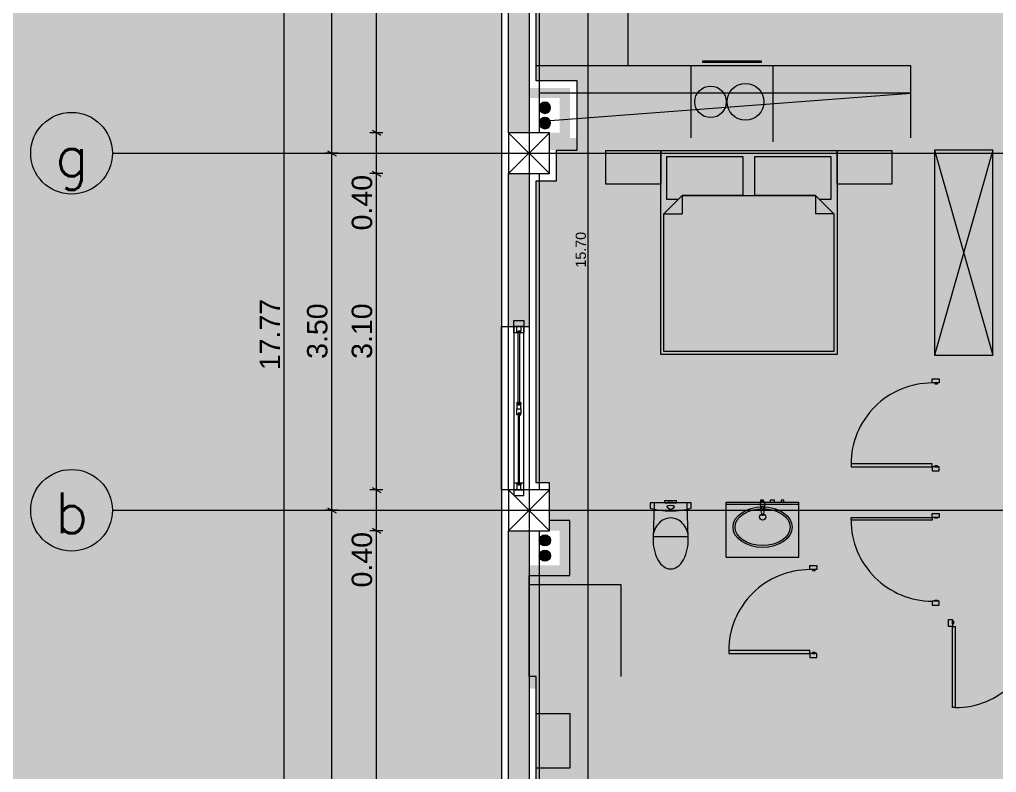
# Model space of a CAD drawing. Header units: millimetres. Extents: x 475616349 to 476941521, y 4620115302 to 4621446928.
# Drawn here: x 476492817 to 476502384, y 4620386693 to 4620394074 of the extents above; entities that cross this region are included whole.
import ezdxf

# ---------------------------------------------------------------- set-up
doc = ezdxf.new("R2010")
doc.units = ezdxf.units.MM
doc.header["$MEASUREMENT"] = 0
for name, color, linetype, lineweight in [('0_Pen_No__42_Pen_No__250_Pen_No__5', 5, 'Continuous', 0), ('2D Drafting - General_Pen_No__1_Pen_No__7', 7, 'Continuous', 0), ('2D Drafting - General_Pen_No__250_Pen_No__7_Pen_No__7', 7, 'Continuous', 0), ('2D Drafting - General_Pen_No__7_Pen_No__7_Pen_No__7', 7, 'Continuous', 0), ('Annotation - Text_Pen_No__7_Pen_No__5', 5, 'Continuous', 0), ('Doors_Pen_No__7_Pen_No__7_Pen_No__7', 7, 'Continuous', 0), ('G-Anno-Nplt_Pen_No__151', 151, 'Continuous', 0), ('G-Anno-Nplt_Pen_No__4', 7, 'Continuous', 0), ('kar-panjara_Pen_No__7_Pen_No__7_Pen_No__7', 7, 'Continuous', 0), ('New_0_Pen_No__7', 7, 'Continuous', 0), ('New_2D Drafting - General_Pen_No__250_Pen_No__7_Pen_No__7', 7, 'Continuous', 0), ('New_New_0_Pen_No__41_Pen_No__7', 7, 'Continuous', 0), ('New_New_Interior - Furniture _Pen_No__41_Pen_No__7', 7, 'Continuous', 0), ('New_reg_nak_Pen_No__7', 7, 'Continuous', 0), ('shaxtebi da milebi_Pen_No__1_Pen_No__1_Pen_No__1', 1, 'Continuous', 0), ('zoma_Pen_No__142', 142, 'Continuous', 0), ('zoma_Pen_No__4', 7, 'Continuous', 0), ('zoma_Pen_No__5_Pen_No__5', 5, 'Continuous', 0)]:
    doc.layers.add(name, color=color, linetype=linetype, lineweight=lineweight)
doc.layers.add('New_საბავშვო მოედნები_Pen_No__26', color=7, linetype='Continuous', lineweight=0, true_color=0x719730)
doc.layers.add('shaxtebi da milebi_Pen_No__5_Pen_No__5_Pen_No__252', color=7, linetype='Continuous', lineweight=0, true_color=0x666666)
doc.layers.add('zoma', color=7, linetype='Continuous')
doc.styles.add('GENERATED_STYLE_2', font='arial.ttf')
doc.dimstyles.new('GENERATED_STYLE__2', dxfattribs={"dimtxt": 200, "dimasz": 64.421331, "dimexe": 0.18, "dimexo": 3, "dimgap": 0.09, "dimtad": 1, "dimlfac": 0.001, "dimzin": 0, "dimdsep": 46, "dimtxsty": 'GENERATED_STYLE_2', "dimblk": 'ARROWHEAD_2', "dimblk1": 'ARROWHEAD_2', "dimblk2": 'ARROWHEAD_2', "dimcen": 0.09, "dimclrd": 142, "dimclre": 142, "dimclrt": 142, "dimadec": 0, "dimazin": 0, "dimtfac": 1, "dimtdec": 4, "dimtmove": 0, "dimatfit": 3, "dimfxl": 1, "dimtolj": 1, "dimtzin": 0, "dimarcsym": 0})
doc.dimstyles.new('GENERATED_STYLE__43', dxfattribs={"dimtxt": 100, "dimasz": 152, "dimexe": 0.18, "dimexo": 3, "dimgap": 0.09, "dimtad": 1, "dimlfac": 0.001, "dimzin": 0, "dimdsep": 46, "dimtxsty": 'GENERATED_STYLE_2', "dimblk": 'ARROWHEAD_2', "dimblk1": 'ARROWHEAD_2', "dimblk2": 'ARROWHEAD_2', "dimcen": 0.09, "dimclrd": 7, "dimclre": 7, "dimclrt": 7, "dimadec": 0, "dimazin": 0, "dimtfac": 1, "dimtdec": 4, "dimtmove": 0, "dimatfit": 3, "dimfxl": 1, "dimtolj": 1, "dimtzin": 0, "dimarcsym": 0})

# ---------------------------------------------------------------- blocks, each defined once
blk = doc.blocks.new('*D1224', base_point=(476577134.1, 4620325125.7))
at = {"layer": 'zoma_Pen_No__142', "color": 142, "linetype": 'Continuous', "lineweight": 0, "transparency": 16777216}
for p, q in [((476495833.1, 4620389287.9), (476495917.8, 4620389239)), ((476495939, 4620389263.5), (476495811.9, 4620389263.5)), ((476495875.5, 4620382363.5), (476495875.5, 4620389263.5)), ((476495833.1, 4620382387.9), (476495917.8, 4620382339)), ((476495939, 4620382363.5), (476495811.9, 4620382363.5)), ((476495875.5, 4620382322), (476495875.5, 4620382363.5))]:
    blk.add_line(p, q, dxfattribs=at)
at = {"layer": 'zoma_Pen_No__142', "color": 142, "lineweight": 0, "transparency": 16777216, "insert": (476495835.5, 4620385547.4), "char_height": 200, "attachment_point": 7, "rotation": 90, "style": 'GENERATED_STYLE_2'}
blk.add_mtext('\\A1;{\\pql;\\fArial CYR|b0|i0|c204|p34;6.90}', dxfattribs=at)
blk = doc.blocks.new('ARROWHEAD_2')
at = {"color": 0, "linetype": 'Continuous', "lineweight": 0}
for p, q in [((-0.378, -0.655), (0.378, 0.655)), ((0, 0), (-1, 0))]:
    blk.add_line(p, q, dxfattribs=at)
blk = doc.blocks.new('*D1225', base_point=(476577134.1, 4620325125.7))
at = {"layer": 'zoma_Pen_No__142', "color": 142, "linetype": 'Continuous', "lineweight": 0, "transparency": 16777216}
for p, q in [((476495939, 4620392763.5), (476495811.9, 4620392763.5)), ((476495833.1, 4620392787.9), (476495917.8, 4620392739)), ((476495875.5, 4620389263.5), (476495875.5, 4620392763.5)), ((476495833.1, 4620389287.9), (476495917.8, 4620389239)), ((476495939, 4620389263.5), (476495811.9, 4620389263.5))]:
    blk.add_line(p, q, dxfattribs=at)
at = {"layer": 'zoma_Pen_No__142', "color": 142, "lineweight": 0, "transparency": 16777216, "insert": (476495835.5, 4620390747.4), "char_height": 200, "attachment_point": 7, "rotation": 90, "style": 'GENERATED_STYLE_2'}
blk.add_mtext('\\A1;{\\pql;\\fArial CYR|b0|i0|c204|p34;3.50}', dxfattribs=at)
blk = doc.blocks.new('*D1226', base_point=(476577134.1, 4620325125.7))
at = {"layer": 'zoma_Pen_No__142', "color": 142, "linetype": 'Continuous', "lineweight": 0, "transparency": 16777216}
for p, q in [((476495875.5, 4620399663.5), (476495875.5, 4620399704.9)), ((476495939, 4620399663.5), (476495811.9, 4620399663.5)), ((476495917.8, 4620399639), (476495833.1, 4620399687.9)), ((476495875.5, 4620392763.5), (476495875.5, 4620399663.5)), ((476495939, 4620392763.5), (476495811.9, 4620392763.5)), ((476495833.1, 4620392787.9), (476495917.8, 4620392739))]:
    blk.add_line(p, q, dxfattribs=at)
at = {"layer": 'zoma_Pen_No__142', "color": 142, "lineweight": 0, "transparency": 16777216, "insert": (476495835.5, 4620395947.4), "char_height": 200, "attachment_point": 7, "rotation": 90, "style": 'GENERATED_STYLE_2'}
blk.add_mtext('\\A1;{\\pql;\\fArial CYR|b0|i0|c204|p34;6.90}', dxfattribs=at)
blk = doc.blocks.new('*D1244', base_point=(476577134.1, 4620325125.7))
at = {"layer": 'zoma_Pen_No__142', "color": 142, "linetype": 'Continuous', "lineweight": 0, "transparency": 16777216}
for p, q in [((476496312.8, 4620382563.5), (476496312.9, 4620389063.5)), ((476496270.4, 4620382588), (476496355.2, 4620382539)), ((476496376.4, 4620382563.5), (476496249.3, 4620382563.5)), ((476496312.8, 4620382163.5), (476496312.8, 4620382563.5)), ((476496376.4, 4620382163.5), (476496249.2, 4620382163.5)), ((476496270.4, 4620382188), (476496355.2, 4620382139)), ((476496312.8, 4620382122), (476496312.8, 4620382163.5))]:
    blk.add_line(p, q, dxfattribs=at)
at = {"layer": 'zoma_Pen_No__142', "color": 142, "lineweight": 0, "transparency": 16777216, "insert": (476496272.8, 4620381606.9), "char_height": 200, "attachment_point": 7, "rotation": 89.99948, "style": 'GENERATED_STYLE_2'}
blk.add_mtext('\\A1;{\\pql;\\fArial CYR|b0|i0|c204|p34;0.40}', dxfattribs=at)
blk = doc.blocks.new('*D1245', base_point=(476577134.1, 4620325125.7))
at = {"layer": 'zoma_Pen_No__142', "color": 142, "linetype": 'Continuous', "lineweight": 0, "transparency": 16777216}
for p, q in [((476496312.9, 4620389063.5), (476496312.9, 4620389463.5)), ((476496270.5, 4620389088), (476496355.3, 4620389039)), ((476496376.5, 4620389063.5), (476496249.3, 4620389063.5)), ((476496312.8, 4620382563.5), (476496312.9, 4620389063.5)), ((476496270.4, 4620382588), (476496355.2, 4620382539)), ((476496376.4, 4620382563.5), (476496249.3, 4620382563.5))]:
    blk.add_line(p, q, dxfattribs=at)
at = {"layer": 'zoma_Pen_No__142', "color": 142, "lineweight": 0, "transparency": 16777216, "char_height": 200, "attachment_point": 7, "rotation": 89.99948, "style": 'GENERATED_STYLE_2'}
for s, insert in [('\\A1;{\\pql;\\fArial CYR|b0|i0|c204|p34;0.40}', (476496272.9, 4620388506.9)), ('\\A1;{\\pql;\\fArial CYR|b0|i0|c204|p34;6.50}', (476496272.9, 4620385547.4))]:
    blk.add_mtext(s, dxfattribs=dict(at, insert=insert))
blk = doc.blocks.new('*D1246', base_point=(476577134.1, 4620325125.7))
at = {"layer": 'zoma_Pen_No__142', "color": 142, "linetype": 'Continuous', "lineweight": 0, "transparency": 16777216}
for p, q in [((476496312.9, 4620389463.5), (476496312.9, 4620392563.5)), ((476496270.5, 4620389488), (476496355.3, 4620389439)), ((476496376.5, 4620389463.5), (476496249.3, 4620389463.5)), ((476496312.9, 4620389063.5), (476496312.9, 4620389463.5)), ((476496270.5, 4620389088), (476496355.3, 4620389039)), ((476496376.5, 4620389063.5), (476496249.3, 4620389063.5))]:
    blk.add_line(p, q, dxfattribs=at)
blk = doc.blocks.new('*D1247', base_point=(476577134.1, 4620325125.7))
at = {"layer": 'zoma_Pen_No__142', "color": 142, "linetype": 'Continuous', "lineweight": 0, "transparency": 16777216}
for p, q in [((476496312.9, 4620392563.5), (476496312.9, 4620392963.5)), ((476496376.5, 4620392563.5), (476496249.3, 4620392563.5)), ((476496270.5, 4620392588), (476496355.3, 4620392539)), ((476496312.9, 4620389463.5), (476496312.9, 4620392563.5)), ((476496270.5, 4620389488), (476496355.3, 4620389439)), ((476496376.5, 4620389463.5), (476496249.3, 4620389463.5))]:
    blk.add_line(p, q, dxfattribs=at)
at = {"layer": 'zoma_Pen_No__142', "color": 142, "lineweight": 0, "transparency": 16777216, "char_height": 200, "attachment_point": 7, "rotation": 89.99948, "style": 'GENERATED_STYLE_2'}
for s, insert in [('\\A1;{\\pql;\\fArial CYR|b0|i0|c204|p34;0.40}', (476496272.9, 4620392006.9)), ('\\A1;{\\pql;\\fArial CYR|b0|i0|c204|p34;3.10}', (476496272.9, 4620390747.4))]:
    blk.add_mtext(s, dxfattribs=dict(at, insert=insert))
blk = doc.blocks.new('*D1248', base_point=(476577134.1, 4620325125.7))
at = {"layer": 'zoma_Pen_No__142', "color": 142, "linetype": 'Continuous', "lineweight": 0, "transparency": 16777216}
for p, q in [((476496312.9, 4620392963.5), (476496313, 4620399463.5)), ((476496376.5, 4620392963.5), (476496249.3, 4620392963.5)), ((476496270.5, 4620392988), (476496355.3, 4620392939)), ((476496312.9, 4620392563.5), (476496312.9, 4620392963.5)), ((476496270.5, 4620392588), (476496355.3, 4620392539))]:
    blk.add_line(p, q, dxfattribs=at)
blk = doc.blocks.new('*D1249', base_point=(476577134.1, 4620325125.7))
at = {"layer": 'zoma_Pen_No__142', "color": 142, "linetype": 'Continuous', "lineweight": 0, "transparency": 16777216}
for p, q in [((476496376.6, 4620399463.5), (476496249.4, 4620399463.5)), ((476496270.6, 4620399488), (476496355.4, 4620399439)), ((476496312.9, 4620392963.5), (476496313, 4620399463.5)), ((476496270.5, 4620392988), (476496355.3, 4620392939))]:
    blk.add_line(p, q, dxfattribs=at)
at = {"layer": 'zoma_Pen_No__142', "color": 142, "lineweight": 0, "transparency": 16777216, "char_height": 200, "attachment_point": 7, "rotation": 89.99948, "style": 'GENERATED_STYLE_2'}
for s, insert in [('\\A1;{\\pql;\\fArial CYR|b0|i0|c204|p34;0.40}', (476496273, 4620398906.9)), ('\\A1;{\\pql;\\fArial CYR|b0|i0|c204|p34;6.50}', (476496272.9, 4620395947.4))]:
    blk.add_mtext(s, dxfattribs=dict(at, insert=insert))
blk = doc.blocks.new('*D1250', base_point=(476577134.1, 4620325125.7))
at = {"layer": 'zoma_Pen_No__142', "color": 142, "linetype": 'Continuous', "lineweight": 0, "transparency": 16777216}
for p, q in [((476496270.6, 4620399488), (476496355.4, 4620399439)), ((476496312.9, 4620392963.5), (476496313, 4620399463.5))]:
    blk.add_line(p, q, dxfattribs=at)
blk = doc.blocks.new('*D1251', base_point=(476577134.1, 4620325125.7))
at = {"layer": 'zoma_Pen_No__142', "color": 142, "linetype": 'Continuous', "lineweight": 0, "transparency": 16777216}
for p, q in [((476496313, 4620399863.5), (476496313, 4620399904.9)), ((476496376.6, 4620399863.5), (476496249.4, 4620399863.5)), ((476496355.4, 4620399839), (476496270.6, 4620399888)), ((476496313, 4620399463.5), (476496313, 4620399863.5)), ((476496376.6, 4620399463.5), (476496249.4, 4620399463.5)), ((476496270.6, 4620399488), (476496355.4, 4620399439)), ((476496312.9, 4620392963.5), (476496313, 4620399463.5))]:
    blk.add_line(p, q, dxfattribs=at)
blk = doc.blocks.new('*D1252', base_point=(476577134.1, 4620325125.7))
at = {"layer": 'zoma_Pen_No__142', "color": 142, "linetype": 'Continuous', "lineweight": 0, "transparency": 16777216}
for p, q in [((476495409, 4620399863.5), (476495409, 4620399904.9)), ((476495472.6, 4620399863.5), (476495345.4, 4620399863.5)), ((476495451.4, 4620399839), (476495366.6, 4620399888)), ((476495408.8, 4620382093.5), (476495409, 4620399863.5)), ((476495366.4, 4620382118), (476495451.2, 4620382069)), ((476495472.4, 4620382093.5), (476495345.3, 4620382093.5)), ((476495408.8, 4620382052), (476495408.8, 4620382093.5))]:
    blk.add_line(p, q, dxfattribs=at)
at = {"layer": 'zoma_Pen_No__142', "color": 142, "lineweight": 0, "transparency": 16777216, "insert": (476495368.9, 4620390636.6), "char_height": 200, "attachment_point": 7, "rotation": 89.99948, "style": 'GENERATED_STYLE_2'}
blk.add_mtext('\\A1;{\\pql;\\fArial CYR|b0|i0|c204|p34;17.77}', dxfattribs=at)
blk = doc.blocks.new('*D1898', base_point=(476577134.1, 4620325125.7))
at = {"layer": 'zoma_Pen_No__4', "color": 7, "linetype": 'Continuous', "lineweight": 0, "transparency": 16777216}
for p, q in [((476498484.9, 4620399605.7), (476498284.9, 4620399721.2)), ((476498384.9, 4620399663.5), (476498384.9, 4620399761.3)), ((476498534.9, 4620399663.5), (476498234.9, 4620399663.5)), ((476498384.9, 4620383963.5), (476498384.9, 4620399663.5)), ((476498284.9, 4620384021.2), (476498484.9, 4620383905.7)), ((476498534.9, 4620383963.5), (476498234.9, 4620383963.5)), ((476498384.9, 4620383865.7), (476498384.9, 4620383963.5))]:
    blk.add_line(p, q, dxfattribs=at)
at = {"layer": 'zoma_Pen_No__4', "color": 7, "lineweight": 0, "transparency": 16777216, "insert": (476498364.9, 4620391642.5), "char_height": 100, "attachment_point": 7, "rotation": 90, "style": 'GENERATED_STYLE_2'}
blk.add_mtext('\\A1;{\\pql;\\fArial CYR|b0|i0|c204|p34;15.70}', dxfattribs=at)

msp = doc.modelspace()

# ---------------------------------------------------------------- hatches: boundary and pattern name
at = {"layer": '2D Drafting - General_Pen_No__250_Pen_No__7_Pen_No__7', "linetype": 'Continuous', "lineweight": 0}
for points in [[(476497607.131, 4620399463.476), (476497607.131, 4620392963.476), (476497807.131, 4620392963.476), (476497807.131, 4620399463.476)], [(476497807.131, 4620393403.664), (476498207.131, 4620393403.664), (476498207.131, 4620392863.476), (476498107.131, 4620392863.476), (476498007.131, 4620392863.476), (476498007.131, 4620392963.476), (476498107.131, 4620392963.476), (476498107.131, 4620393303.476), (476497807.131, 4620393303.476)], [(476497807.131, 4620392563.476), (476497607.131, 4620392563.476), (476497607.131, 4620391063.478), (476497807.131, 4620391063.478)], [(476497807.131, 4620388623.288), (476498207.131, 4620388623.288), (476498207.131, 4620389163.476), (476498107.131, 4620389163.476), (476498007.131, 4620389163.476), (476498007.131, 4620389063.476), (476498107.131, 4620389063.476), (476498107.131, 4620388723.476), (476497807.131, 4620388723.476)], [(476497807.131, 4620389063.476), (476497607.131, 4620389063.476), (476497607.131, 4620382563.476), (476497807.131, 4620382563.476)]]:
    msp.add_hatch(color=7, dxfattribs=at).paths.add_polyline_path(points)
at = {"layer": 'G-Anno-Nplt_Pen_No__151', "linetype": 'Continuous', "lineweight": 0, "true_color": 0x1f2f3f}
h = msp.add_hatch(color=169, dxfattribs=at)
h.paths.add_polyline_path([(476497807.131, 4620388623.288), (476497877.131, 4620388623.288), (476498207.131, 4620388623.288), (476498207.131, 4620389163.476), (476498007.131, 4620389163.476), (476498007.131, 4620389533.476), (476497877.131, 4620389533.476), (476497877.131, 4620391557.784), (476497877.131, 4620392493.476), (476498077.131, 4620392493.476), (476498077.131, 4620392793.476), (476498277.131, 4620392793.476), (476498277.131, 4620393473.664), (476497877.131, 4620393473.664), (476497877.131, 4620399393.476), (476498077.131, 4620399393.476), (476498077.131, 4620399593.476), (476504437.13, 4620399593.476), (476504437.13, 4620392733.476), (476504137.131, 4620392733.476), (476504137.131, 4620392172.458), (476504617.13, 4620392172.458), (476504617.13, 4620392493.476), (476504617.13, 4620392563.476), (476504807.398, 4620392563.476), (476504807.398, 4620392493.476), (476504807.398, 4620392266.734), (476505497.319, 4620392266.734), (476505497.319, 4620392663.476), (476508707.131, 4620392663.476), (476508707.131, 4620389165.316), (476508637.131, 4620389165.316), (476508637.131, 4620382633.476), (476508637.131, 4620382433.534), (476504977.131, 4620382433.534), (476504977.131, 4620382633.476), (476504777.131, 4620382633.476), (476504777.131, 4620384033.472), (476497877.131, 4620384033.472), (476497877.131, 4620387635.125), (476497807.131, 4620387635.125)])
h.paths.add_polyline_path([(476504507.131, 4620389463.476), (476504507.131, 4620389063.476), (476504907.131, 4620389063.476), (476504907.131, 4620389463.476)], flags=0)
at = {"layer": 'New_2D Drafting - General_Pen_No__250_Pen_No__7_Pen_No__7', "linetype": 'Continuous', "lineweight": 0}
for points in [[(476500730.184, 4620392913.476), (476498007.131, 4620392913.476), (476498007.131, 4620392793.476), (476503041.852, 4620392793.476), (476503041.852, 4620392913.476)], [(476502350.054, 4620390784.316), (476502350.054, 4620392793.476), (476502470.054, 4620392793.476), (476502470.054, 4620390784.316), (476502549.038, 4620390784.316), (476503045.192, 4620390784.316), (476503045.192, 4620390660.856), (476502549.038, 4620390660.856), (476501842.85, 4620390660.856), (476501842.85, 4620390550.856), (476501723.034, 4620390550.856), (476501723.034, 4620390660.856), (476501723.034, 4620390784.316)], [(476498007.131, 4620389343.476), (476498007.131, 4620389463.476), (476501721.3, 4620389463.476), (476501721.3, 4620389651.041), (476501840.481, 4620389651.041), (476501840.481, 4620389463.476), (476501840.821, 4620389463.476), (476501840.821, 4620389343.476), (476501840.481, 4620389343.476), (476501840.481, 4620389233.385), (476501721.3, 4620389233.385), (476501721.3, 4620389343.476), (476500678.594, 4620389343.476), (476500678.594, 4620388721.516), (476500507.632, 4620388721.516), (476500507.632, 4620389343.476)], [(476501716.163, 4620388333.395), (476501716.163, 4620383963.472), (476501836.163, 4620383963.472), (476501836.163, 4620388103.075), (476501915.146, 4620388103.075), (476501915.146, 4620388223.075), (476501836.163, 4620388223.075), (476501836.163, 4620388333.395)], [(476497807.131, 4620387635.125), (476497807.131, 4620387515.125), (476500679.45, 4620387515.125), (476500679.115, 4620387635.125), (476500678.594, 4620387635.125), (476500678.594, 4620387821.516), (476500507.632, 4620387821.516), (476500507.632, 4620387635.125)]]:
    msp.add_hatch(color=7, dxfattribs=at).paths.add_polyline_path(points)
at = {"layer": 'New_საბავშვო მოედნები_Pen_No__26', "linetype": 'Continuous', "lineweight": 0, "true_color": 0x384b18}
msp.add_hatch(color=79, dxfattribs=at).paths.add_polyline_path([(476492407.131, 4620382163.476), (476492407.131, 4620403728.391), (476504463.157, 4620403728.391), (476504463.157, 4620402523.13), (476497536.983, 4620402523.13), (476497536.983, 4620382163.476)])
at = {"layer": 'shaxtebi da milebi_Pen_No__1_Pen_No__1_Pen_No__1', "linetype": 'Continuous', "lineweight": 0}
for points in [[(476497962.131, 4620393113.476, -1), (476497962.131, 4620393003.476, -1)], [(476497962.131, 4620388913.476, 1), (476497962.131, 4620389023.476, 1)]]:
    msp.add_hatch(color=1, dxfattribs=at).paths.add_polyline_path(points)
at = {"layer": 'shaxtebi da milebi_Pen_No__5_Pen_No__5_Pen_No__252', "linetype": 'Continuous', "lineweight": 0, "true_color": 0x666666}
for points in [[(476497962.131, 4620393263.476, 1), (476497962.131, 4620393153.476, 1)], [(476497962.131, 4620388763.476, -1), (476497962.131, 4620388873.476, -1)]]:
    msp.add_hatch(color=251, dxfattribs=at).paths.add_polyline_path(points)

# ---------------------------------------------------------------- linework, layer by layer
at = {"layer": '0_Pen_No__42_Pen_No__250_Pen_No__5', "color": 5, "linetype": 'Continuous', "lineweight": 0}
for centre in [(476493326.58, 4620392763.476), (476493326.58, 4620392763.476), (476493326.58, 4620389263.476), (476493326.58, 4620389263.476)]:
    msp.add_circle(centre, 400, dxfattribs=at)
at = {"layer": '2D Drafting - General_Pen_No__1_Pen_No__7', "color": 7, "linetype": 'Continuous', "lineweight": 0}
for p, q in [((476497607.131, 4620392563.476), (476498007.131, 4620392963.476)), ((476498007.131, 4620392563.476), (476497607.131, 4620392963.476)), ((476497607.131, 4620389063.476), (476498007.131, 4620389463.476)), ((476498007.131, 4620389063.476), (476497607.131, 4620389463.476))]:
    msp.add_line(p, q, dxfattribs=at)
at = {"layer": '2D Drafting - General_Pen_No__1_Pen_No__7', "color": 7, "linetype": 'Continuous', "lineweight": 0, "flags": 128}
for points in [[(476497607.131, 4620392963.476), (476497607.131, 4620399463.476), (476497907.131, 4620399463.476), (476497907.131, 4620392963.476)], [(476497607.131, 4620392563.476), (476498007.131, 4620392563.476), (476498007.131, 4620392963.476), (476497607.131, 4620392963.476)], [(476497607.131, 4620389463.476), (476497607.131, 4620392563.476), (476497907.131, 4620392563.476), (476497907.131, 4620389463.476)], [(476497607.131, 4620389063.476), (476498007.131, 4620389063.476), (476498007.131, 4620389463.476), (476497607.131, 4620389463.476)], [(476497607.131, 4620382563.476), (476497607.131, 4620389063.476), (476497907.131, 4620389063.476), (476497907.131, 4620382563.476)]]:
    msp.add_lwpolyline(points, close=True, dxfattribs=at)
at = {"layer": '2D Drafting - General_Pen_No__7_Pen_No__7_Pen_No__7', "color": 7, "linetype": 'Continuous', "lineweight": 0}
for centre, start, end in [((476501755.071, 4620389717.217), 89.9998049, 180.0014864), ((476501755.071, 4620389167.209), 179.9985136, 270.0001951), ((476500556.627, 4620387887.692), 89.9998049, 180.0014864), ((476501981.322, 4620388123.61), 269.9985136, 0.0001951)]:
    msp.add_arc(centre, 794.311, start, end, dxfattribs=at)
at = {"layer": 'Doors_Pen_No__7_Pen_No__7_Pen_No__7', "color": 7, "linetype": 'Continuous', "lineweight": 0, "flags": 128}
for points in [[(476501822.806, 4620390551.041), (476501822.807, 4620390511.53), (476501755.074, 4620390511.528), (476501755.073, 4620390551.039)], [(476501808.408, 4620390502.641), (476501808.407, 4620390511.53), (476501781.741, 4620390511.529), (476501781.741, 4620390502.64)], [(476501755.072, 4620389690.551), (476501755.071, 4620389717.217), (476500960.76, 4620389717.197), (476500960.761, 4620389690.53)], [(476501822.806, 4620389651.041), (476501822.805, 4620389690.552), (476501755.072, 4620389690.551), (476501755.073, 4620389651.039)], [(476501808.405, 4620389690.552), (476501808.405, 4620389699.441), (476501781.738, 4620389699.44), (476501781.739, 4620389690.551)], [(476501755.072, 4620389193.875), (476501755.071, 4620389167.209), (476500960.76, 4620389167.229), (476500960.761, 4620389193.896)], [(476501822.806, 4620389233.385), (476501822.805, 4620389193.874), (476501755.072, 4620389193.875), (476501755.073, 4620389233.386)], [(476501808.405, 4620389193.874), (476501808.405, 4620389184.985), (476501781.738, 4620389184.986), (476501781.739, 4620389193.875)], [(476500624.362, 4620388721.516), (476500624.363, 4620388682.005), (476500556.63, 4620388682.003), (476500556.629, 4620388721.514)], [(476500609.963, 4620388673.115), (476500609.963, 4620388682.004), (476500583.296, 4620388682.004), (476500583.296, 4620388673.115)], [(476501822.806, 4620388333.385), (476501822.807, 4620388372.896), (476501755.074, 4620388372.898), (476501755.073, 4620388333.386)], [(476501808.408, 4620388381.785), (476501808.407, 4620388372.896), (476501781.741, 4620388372.897), (476501781.741, 4620388381.786)], [(476501915.146, 4620388191.345), (476501954.657, 4620388191.344), (476501954.656, 4620388123.611), (476501915.144, 4620388123.612)], [(476501954.657, 4620388176.944), (476501963.546, 4620388176.944), (476501963.545, 4620388150.277), (476501954.656, 4620388150.277)], [(476501954.656, 4620388123.611), (476501981.322, 4620388123.61), (476501981.302, 4620387329.299), (476501954.635, 4620387329.3)], [(476500556.628, 4620387861.025), (476500556.627, 4620387887.692), (476499762.316, 4620387887.671), (476499762.316, 4620387861.004)], [(476500624.362, 4620387821.516), (476500624.361, 4620387861.027), (476500556.628, 4620387861.025), (476500556.629, 4620387821.514)], [(476500609.961, 4620387861.026), (476500609.961, 4620387869.915), (476500583.294, 4620387869.915), (476500583.294, 4620387861.026)]]:
    msp.add_lwpolyline(points, close=True, dxfattribs=at)
at = {"layer": 'G-Anno-Nplt_Pen_No__4', "color": 7, "linetype": 'Continuous', "lineweight": 0, "flags": 128}
msp.add_lwpolyline([(476504777.131, 4620384033.472), (476497877.131, 4620384033.472), (476497877.131, 4620387635.125), (476497807.131, 4620387635.125), (476497807.131, 4620388623.288), (476497877.131, 4620388623.288), (476498207.131, 4620388623.288), (476498207.131, 4620389163.476), (476498007.131, 4620389163.476), (476498007.131, 4620389533.476), (476497877.131, 4620389533.476), (476497877.131, 4620391557.784), (476497877.131, 4620392493.476), (476498077.131, 4620392493.476), (476498077.131, 4620392793.476), (476498277.131, 4620392793.476), (476498277.131, 4620393473.664), (476497877.131, 4620393473.664), (476497877.131, 4620399393.476)], dxfattribs=at)
at = {"layer": 'kar-panjara_Pen_No__7_Pen_No__7_Pen_No__7', "color": 7, "linetype": 'Continuous', "lineweight": 0, "flags": 128}
for points in [[(476497657.082, 4620391003.804), (476497657.082, 4620391123.804), (476497757.082, 4620391123.804), (476497757.082, 4620391003.804)], [(476497757.081, 4620389463.476), (476497757.026, 4620391063.478), (476497657.081, 4620391063.478), (476497657.137, 4620389463.476)], [(476497726.966, 4620391063.478), (476497726.966, 4620391018.478), (476497711.966, 4620391018.478), (476497701.966, 4620391018.478), (476497701.966, 4620391003.804), (476497686.966, 4620391003.804), (476497686.966, 4620391063.478)], [(476497711.966, 4620391018.478), (476497711.966, 4620390294.638), (476497701.966, 4620390294.638), (476497701.966, 4620391018.478)], [(476497726.966, 4620391003.804), (476497726.966, 4620391018.478), (476497711.966, 4620391018.478), (476497711.966, 4620391003.804)], [(476497726.966, 4620390258.906), (476497726.966, 4620390303.906), (476497711.966, 4620390303.906), (476497701.966, 4620390303.906), (476497701.966, 4620390318.906), (476497686.966, 4620390318.906), (476497686.966, 4620390258.906)], [(476497726.966, 4620390258.906), (476497726.966, 4620390213.906), (476497711.966, 4620390213.906), (476497701.966, 4620390213.906), (476497701.966, 4620390198.906), (476497686.966, 4620390198.906), (476497686.966, 4620390258.906)], [(476497726.966, 4620390318.906), (476497726.966, 4620390303.906), (476497711.966, 4620390303.906), (476497711.966, 4620390318.906)], [(476497711.966, 4620389513.906), (476497711.966, 4620390213.906), (476497701.966, 4620390213.906), (476497701.966, 4620389513.906)], [(476497726.966, 4620390198.906), (476497726.966, 4620390213.906), (476497711.966, 4620390213.906), (476497711.966, 4620390198.906)], [(476497657.082, 4620389528.906), (476497657.082, 4620389408.906), (476497757.082, 4620389408.906), (476497757.082, 4620389528.906)], [(476497726.966, 4620389463.476), (476497726.966, 4620389513.906), (476497711.966, 4620389513.906), (476497701.966, 4620389513.906), (476497701.966, 4620389528.906), (476497686.966, 4620389528.906), (476497686.966, 4620389463.476)], [(476497726.966, 4620389528.906), (476497726.966, 4620389513.906), (476497711.966, 4620389513.906), (476497711.966, 4620389528.906)]]:
    msp.add_lwpolyline(points, close=True, dxfattribs=at)
at = {"layer": 'New_0_Pen_No__7', "color": 7, "linetype": 'Continuous', "lineweight": 0}
for points in [[(476498778.129, 4620393618.602), (476498778.129, 4620395533.712)], [(476501546.08, 4620392913.476), (476501546.08, 4620393418.602), (476501546.08, 4620393618.602), (476497877.131, 4620393618.602)], [(476499396.034, 4620392913.476), (476499396.034, 4620393618.602)], [(476500196.034, 4620393618.602), (476500196.034, 4620392874.945)], [(476501546.08, 4620393352.285), (476497907.131, 4620393352.285)], [(476497972.831, 4620393080.713), (476501546.08, 4620393352.285)], [(476502350.054, 4620392793.476), (476501778.256, 4620390784.316)], [(476501778.256, 4620392793.476), (476502350.054, 4620390784.316)], [(476497807.131, 4620387635.125), (476497807.131, 4620388535.125), (476498707.131, 4620388535.125), (476498707.131, 4620387635.125)]]:
    msp.add_lwpolyline(points, dxfattribs=at)
for points in [[(476499510.542, 4620393653.255), (476499510.542, 4620393668.085), (476500080.015, 4620393668.085), (476500080.015, 4620393653.255)], [(476502350.054, 4620390784.316), (476502350.054, 4620392793.476), (476501778.256, 4620392793.476), (476501778.256, 4620390784.316)]]:
    msp.add_lwpolyline(points, close=True, dxfattribs=at)
for centre, radius in [((476499584.314, 4620393267.174), 154.555), ((476499926.452, 4620393267.174), 179.972)]:
    msp.add_circle(centre, radius, dxfattribs=at)
at = {"layer": 'New_New_0_Pen_No__41_Pen_No__7', "color": 7, "linetype": 'Continuous', "lineweight": 0}
for p, q in [((476498560.357, 4620392459.267), (476498560.357, 4620392789.849)), ((476498560.357, 4620392789.849), (476499096.344, 4620392789.849)), ((476499096.344, 4620392789.849), (476499096.344, 4620392459.267)), ((476499096.344, 4620390789.849), (476499096.344, 4620392789.849)), ((476499096.344, 4620392789.849), (476500822.985, 4620392789.849)), ((476500822.985, 4620392459.267), (476500822.985, 4620392789.849)), ((476500822.985, 4620392789.849), (476501358.972, 4620392789.849)), ((476500822.985, 4620392789.849), (476500822.985, 4620390789.849)), ((476501358.972, 4620392789.849), (476501358.972, 4620392459.267)), ((476499096.344, 4620392459.267), (476498560.357, 4620392459.267)), ((476501358.972, 4620392459.267), (476500822.985, 4620392459.267)), ((476499126.344, 4620392169.849), (476499306.344, 4620392349.849)), ((476499306.344, 4620392349.849), (476499959.665, 4620392349.849)), ((476499306.344, 4620392349.849), (476499306.344, 4620392169.849)), ((476499959.665, 4620392349.849), (476500612.985, 4620392349.849)), ((476500612.985, 4620392349.849), (476500792.985, 4620392169.849)), ((476500612.985, 4620392349.849), (476500612.985, 4620392169.849)), ((476499126.344, 4620390819.849), (476499126.344, 4620392169.849)), ((476499126.344, 4620392169.849), (476499306.344, 4620392169.849)), ((476500792.985, 4620392169.849), (476500612.985, 4620392169.849)), ((476500792.985, 4620392169.849), (476500792.985, 4620390819.849)), ((476499959.665, 4620390819.849), (476499126.344, 4620390819.849)), ((476500792.985, 4620390819.849), (476499959.665, 4620390819.849)), ((476500822.985, 4620390789.849), (476499096.344, 4620390789.849)), ((476499137.133, 4620389358.04), (476499153.828, 4620389358.04)), ((476499137.133, 4620389338.04), (476499137.133, 4620389358.04)), ((476499137.133, 4620389338.04), (476499153.828, 4620389338.04)), ((476499153.828, 4620389358.04), (476499178.133, 4620389358.04)), ((476499153.828, 4620389338.04), (476499178.133, 4620389338.04)), ((476499160.246, 4620389292.494), (476499182.719, 4620389277.513)), ((476499165.423, 4620389305.904), (476499165.473, 4620389305.904)), ((476499178.133, 4620389358.04), (476499182.819, 4620389358.04)), ((476499178.133, 4620389338.04), (476499178.133, 4620389358.04)), ((476499178.133, 4620389338.04), (476499182.819, 4620389338.04)), ((476499182.819, 4620389358.04), (476499194.133, 4620389358.04)), ((476499182.819, 4620389338.04), (476499194.133, 4620389338.04)), ((476499194.133, 4620389358.04), (476499205.447, 4620389358.04)), ((476499194.133, 4620389338.04), (476499205.447, 4620389338.04)), ((476499205.447, 4620389358.04), (476499210.133, 4620389358.04)), ((476499205.447, 4620389338.04), (476499210.133, 4620389338.04)), ((476499205.547, 4620389277.513), (476499228.02, 4620389292.494)), ((476499210.133, 4620389338.04), (476499210.133, 4620389358.04)), ((476499210.133, 4620389358.04), (476499234.438, 4620389358.04)), ((476499210.133, 4620389338.04), (476499234.438, 4620389338.04)), ((476499234.438, 4620389358.04), (476499251.133, 4620389358.04)), ((476499234.438, 4620389338.04), (476499251.133, 4620389338.04)), ((476499251.133, 4620389338.04), (476499251.133, 4620389358.04)), ((476499022.128, 4620389005.329), (476499366.138, 4620389005.329)), ((476497877.131, 4620386735.037), (476497877.131, 4620387272.884)), ((476497877.131, 4620387272.884), (476498207.713, 4620387272.884)), ((476498207.713, 4620387272.884), (476498207.713, 4620386735.037)), ((476498207.713, 4620386735.037), (476497877.131, 4620386735.037))]:
    msp.add_line(p, q, dxfattribs=at)
at = {"layer": 'New_New_0_Pen_No__41_Pen_No__7', "color": 7, "linetype": 'Continuous', "lineweight": 0, "flags": 128}
for points in [[(476499306.344, 4620392349.849), (476499266.344, 4620392309.849), (476499156.344, 4620392309.849), (476499156.344, 4620392729.849), (476499899.665, 4620392729.849), (476499899.665, 4620392349.849)], [(476500019.665, 4620392349.849), (476500019.665, 4620392729.849), (476500762.985, 4620392729.849), (476500762.985, 4620392309.849), (476500652.985, 4620392309.849), (476500612.985, 4620392349.849)], [(476499066.598, 4620389268.185), (476499091.633, 4620389264.548), (476499116.982, 4620389261.707), (476499142.568, 4620389259.672), (476499168.311, 4620389258.448), (476499194.133, 4620389258.04), (476499219.955, 4620389258.448), (476499245.698, 4620389259.672), (476499271.284, 4620389261.707), (476499296.633, 4620389264.548), (476499321.669, 4620389268.185), (476499346.314, 4620389272.608), (476499370.493, 4620389277.803), (476499394.133, 4620389283.754), (476499394.133, 4620389338.04), (476498994.133, 4620389338.04), (476498994.133, 4620389283.754), (476499017.773, 4620389277.803), (476499041.952, 4620389272.608)], [(476499355.133, 4620389338.04), (476499033.133, 4620389338.04), (476499021.633, 4620388990.365), (476499021.445, 4620388962.986), (476499023.011, 4620388935.651), (476499026.327, 4620388908.473), (476499031.378, 4620388881.562), (476499038.143, 4620388855.031), (476499046.595, 4620388828.989), (476499056.699, 4620388803.541), (476499068.413, 4620388778.793), (476499080.791, 4620388758.368), (476499095.519, 4620388739.567), (476499112.386, 4620388722.658), (476499131.151, 4620388707.883), (476499145.631, 4620388699.501), (476499161.179, 4620388693.319), (476499177.463, 4620388689.472), (476499194.133, 4620388688.04), (476499210.803, 4620388689.472), (476499227.087, 4620388693.319), (476499242.635, 4620388699.501), (476499257.115, 4620388707.883), (476499275.88, 4620388722.658), (476499292.747, 4620388739.567), (476499307.475, 4620388758.368), (476499319.853, 4620388778.793), (476499331.567, 4620388803.541), (476499341.671, 4620388828.989), (476499350.123, 4620388855.031), (476499356.888, 4620388881.562), (476499361.939, 4620388908.473), (476499365.255, 4620388935.651), (476499366.822, 4620388962.986), (476499366.633, 4620388990.365)]]:
    msp.add_lwpolyline(points, close=True, dxfattribs=at)
at = {"layer": 'New_New_0_Pen_No__41_Pen_No__7', "color": 7, "linetype": 'Continuous', "lineweight": 0}
for centre, radius, start, end in [((476499194.133, 4620389031.224), 156.816, 90, 138.4008182), ((476499194.133, 4620389031.224), 156.816, 41.5991818, 90), ((476499230.64, 4620388994.066), 208.816, 137.4269806, 176.9080342), ((476499157.626, 4620388994.066), 208.816, 3.0919658, 42.5730194)]:
    msp.add_arc(centre, radius, start, end, dxfattribs=at)
for centre, major_axis, start_param, end_param in [((476499171.663, 4620389298.086), (15.036, 0), 1.99872628, 3.85021895), ((476499194.133, 4620389269.935), (69.183, 0), 1.57079633, 1.99872546), ((476499194.133, 4620389283.104), (15.034, 0), 3.85021886, 5.57455911), ((476499194.133, 4620389269.935), (69.183, 0), 1.14286721, 1.57079633), ((476499216.603, 4620389298.086), (15.036, 0), 5.57455901, 7.42605178)]:
    msp.add_ellipse(centre, major_axis=major_axis, ratio=0.57142857, start_param=start_param, end_param=end_param, dxfattribs=at)
at = {"layer": 'New_New_Interior - Furniture _Pen_No__41_Pen_No__7', "color": 7, "linetype": 'Continuous', "lineweight": 0}
for p, q in [((476499738.625, 4620389343.476), (476500450.084, 4620389343.476)), ((476499738.625, 4620388803.476), (476499738.625, 4620389343.476)), ((476499738.625, 4620389323.476), (476500450.084, 4620389323.476)), ((476500080.754, 4620389288.695), (476500080.754, 4620389303.566)), ((476500080.754, 4620389303.566), (476500107.954, 4620389303.566)), ((476500107.954, 4620389303.566), (476500107.954, 4620389288.695)), ((476500450.084, 4620388803.476), (476500450.084, 4620389343.476)), ((476499738.625, 4620388803.476), (476500450.084, 4620388803.476))]:
    msp.add_line(p, q, dxfattribs=at)
at = {"layer": 'New_New_Interior - Furniture _Pen_No__41_Pen_No__7', "color": 7, "linetype": 'Continuous', "lineweight": 0, "flags": 128}
for points in [[(476500069.354, 4620389328.476), (476500073.354, 4620389286.523), (476500073.928, 4620389283.19), (476500075.028, 4620389279.992), (476500076.625, 4620389277.01), (476500083.254, 4620389224.076), (476500083.65, 4620389222.217), (476500084.355, 4620389220.451), (476500085.348, 4620389218.831), (476500086.602, 4620389217.401), (476500088.079, 4620389216.205), (476500089.738, 4620389215.277), (476500091.53, 4620389214.642), (476500093.404, 4620389214.32), (476500095.305, 4620389214.32), (476500097.178, 4620389214.642), (476500098.97, 4620389215.277), (476500100.629, 4620389216.205), (476500102.107, 4620389217.401), (476500103.36, 4620389218.831), (476500104.354, 4620389220.451), (476500105.059, 4620389222.217), (476500105.454, 4620389224.076), (476500112.084, 4620389277.01), (476500113.681, 4620389279.992), (476500114.78, 4620389283.19), (476500115.354, 4620389286.523), (476500119.354, 4620389328.476), (476500119.013, 4620389332.591), (476500118, 4620389336.594), (476500116.341, 4620389340.375), (476500114.083, 4620389343.832), (476500111.286, 4620389346.869), (476500108.028, 4620389349.405), (476500104.397, 4620389351.371), (476500100.491, 4620389352.711), (476500096.419, 4620389353.391), (476500092.29, 4620389353.391), (476500088.217, 4620389352.711), (476500084.312, 4620389351.371), (476500080.681, 4620389349.405), (476500077.422, 4620389346.869), (476500074.626, 4620389343.832), (476500072.367, 4620389340.375), (476500070.709, 4620389336.594), (476500069.695, 4620389332.591)], [(476500075.125, 4620389343.476), (476500102.125, 4620389343.476), (476500102.125, 4620389363.476), (476500075.125, 4620389363.476)], [(476500167.625, 4620389343.476), (476500209.625, 4620389343.476), (476500209.625, 4620389363.476), (476500167.625, 4620389363.476)], [(476500275.125, 4620389343.476), (476500302.125, 4620389343.476), (476500302.125, 4620389363.476), (476500275.125, 4620389363.476)]]:
    msp.add_lwpolyline(points, close=True, dxfattribs=at)
at = {"layer": 'New_New_Interior - Furniture _Pen_No__41_Pen_No__7', "color": 7, "linetype": 'Continuous', "lineweight": 0}
msp.add_circle((476500094.354, 4620389197.297), 30, dxfattribs=at)
for centre, radius, start, end in [((476500094.354, 4620389288.423), 21.086, 212.7710257, 327.2289743), ((476500094.354, 4620389288.695), 13.6, 180, 0)]:
    msp.add_arc(centre, radius, start, end, dxfattribs=at)
for major_axis, ratio in [((290, 0), 0.68666667), ((270, 0), 0.66666667)]:
    msp.add_ellipse((476500094.354, 4620389098.476), major_axis=major_axis, ratio=ratio, dxfattribs=at)
at = {"layer": 'New_reg_nak_Pen_No__7', "color": 7, "linetype": 'Continuous', "lineweight": 0, "flags": 128}
msp.add_lwpolyline([(476497607.131, 4620399863.476), (476497536.946, 4620399863.476), (476497537.206, 4620382093.816), (476498707.133, 4620382093.833), (476498707.132, 4620382163.486)], dxfattribs=at)
msp.add_lwpolyline([(476497807.109, 4620389463.476), (476497537.087, 4620389463.476), (476497537.087, 4620391063.478), (476497807.109, 4620391063.478)], close=True, dxfattribs=at)
at = {"layer": 'shaxtebi da milebi_Pen_No__1_Pen_No__1_Pen_No__1', "color": 1, "linetype": 'Continuous', "lineweight": 0, "flags": 128}
for points in [[(476497962.131, 4620393113.476, 1), (476497962.131, 4620393003.476, 1)], [(476497962.131, 4620388913.476, -1), (476497962.131, 4620389023.476, -1)]]:
    msp.add_lwpolyline(points, format="xyb", close=True, dxfattribs=at)
at = {"layer": 'shaxtebi da milebi_Pen_No__5_Pen_No__5_Pen_No__252', "color": 251, "linetype": 'Continuous', "lineweight": 0, "true_color": 0x666666, "flags": 128}
for points in [[(476497962.131, 4620393263.476, 1), (476497962.131, 4620393153.476, 1)], [(476497962.131, 4620388763.476, -1), (476497962.131, 4620388873.476, -1)]]:
    msp.add_lwpolyline(points, format="xyb", close=True, dxfattribs=at)
at = {"layer": 'zoma_Pen_No__5_Pen_No__5', "color": 5, "linetype": 'Continuous', "lineweight": 0}
for p, q in [((476497807.131, 4620403989.287), (476497807.131, 4620380413.92)), ((476493726.58, 4620392763.476), (476543612.961, 4620392763.476)), ((476493726.58, 4620392763.476), (476543612.961, 4620392763.476)), ((476493726.58, 4620389263.476), (476543612.961, 4620389263.476)), ((476493726.58, 4620389263.476), (476543612.961, 4620389263.476))]:
    msp.add_line(p, q, dxfattribs=at)

# ---------------------------------------------------------------- texts
at = {"layer": 'Annotation - Text_Pen_No__7_Pen_No__5', "color": 5, "linetype": 'Continuous', "lineweight": 0, "char_height": 400, "attachment_point": 2}
for s, insert in [('\\A1;{\\pqc;\\Ftxt.shx;g}', (476493328.738, 4620392937.797)), ('\\A1;{\\pqc;\\Ftxt.shx;b}', (476493328.738, 4620389437.797))]:
    msp.add_mtext(s, dxfattribs=dict(at, insert=insert))

# ---------------------------------------------------------------- dimensions: what is measured, and where the dimension line sits
at = {"layer": 'zoma', "color": 142, "linetype": 'Continuous', "lineweight": 0}
for base, p1, p2, angle, picture, middle, turn in [((476495408.992, 4620399863.496), (476497537.125, 4620382093.476), (476497607.125, 4620399863.476), 89.9994828, '*D1252', (476495268.912, 4620390972.555), 89.9994828), ((476496312.981, 4620399863.49), (476498208.338, 4620399463.473), (476498208.338, 4620399863.473), 89.9994828, '*D1251', (476496172.974, 4620399166.643), 89.9994828), ((476495875.451, 4620399663.476), (476497537.224, 4620392763.476), (476497537.224, 4620399663.476), 90, '*D1226', (476495735.451, 4620396207.183), 90), ((476496312.977, 4620399463.49), (476498308.338, 4620392963.473), (476496312.977, 4620399463.49), 89.9994828, '*D1249', (476496172.948, 4620396207.198), 89.9994828), ((476496312.918, 4620392963.491), (476498308.338, 4620392563.473), (476498308.338, 4620392963.473), 89.9994828, '*D1248', (476496172.912, 4620392266.644), 89.9994828), ((476496312.977, 4620399463.49), (476496312.977, 4620399463.49), (476498208.338, 4620399463.473), 89.9994828, '*D1250', (476496172.977, 4620399457.198), 89.9994828), ((476496312.915, 4620392563.491), (476498008.338, 4620389463.473), (476498308.338, 4620392563.473), 89.9994828, '*D1247', (476496172.901, 4620391007.198), 89.9994828), ((476495875.451, 4620392763.476), (476497327.539, 4620389263.476), (476497537.224, 4620392763.476), 90, '*D1225', (476495735.451, 4620391007.183), 90), ((476496312.887, 4620389463.488), (476498008.338, 4620389063.473), (476498008.338, 4620389463.473), 89.9994828, '*D1246', (476496172.881, 4620388766.641), 89.9994828), ((476496312.883, 4620389063.488), (476498008.338, 4620382563.473), (476498008.338, 4620389063.473), 89.9994828, '*D1245', (476496172.854, 4620385807.196), 89.9994828), ((476495875.451, 4620389263.476), (476497327.539, 4620382363.476), (476497327.539, 4620389263.476), 90, '*D1224', (476495735.451, 4620385807.183), 90), ((476496312.825, 4620382563.488), (476498008.338, 4620382163.473), (476498008.338, 4620382563.473), 89.9994828, '*D1244', (476496172.818, 4620381866.641), 89.9994828)]:
    dim = msp.add_linear_dim(base=base, p1=p1, p2=p2, angle=angle, dimstyle='GENERATED_STYLE__2', dxfattribs=at)
    dim.commit()
    dim.dimension.update_dxf_attribs({"geometry": picture, "text_midpoint": middle, "dimtype": 160, "text_rotation": turn})
at = {"layer": 'zoma', "color": 7, "linetype": 'Continuous', "lineweight": 0}
dim = msp.add_linear_dim(base=(476498384.943, 4620399663.476), p1=(476497807.323, 4620383963.472), p2=(476498007.131, 4620399663.476), angle=90, dimstyle='GENERATED_STYLE__43', dxfattribs=at)
dim.commit()
dim.dimension.update_dxf_attribs({"geometry": '*D1898', "text_midpoint": (476498314.943, 4620391810.503), "dimtype": 160, "text_rotation": 90})

doc.saveas('drawing.dxf')
